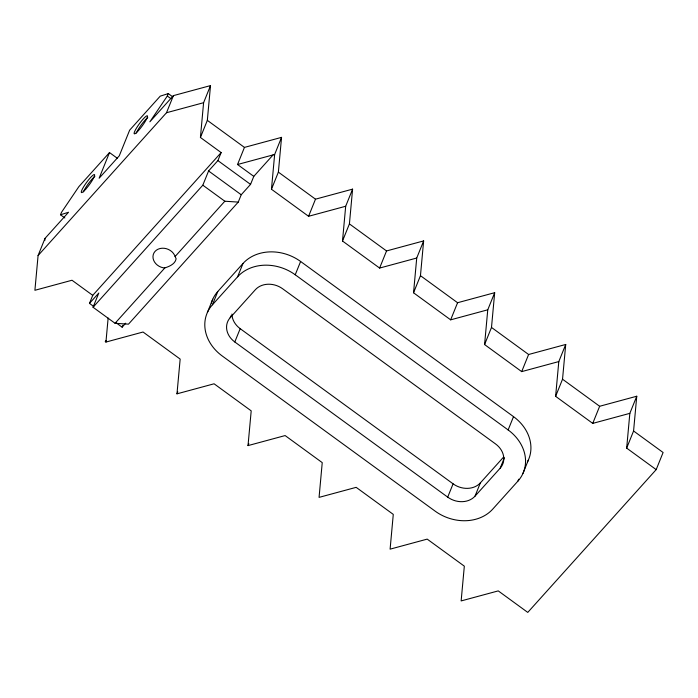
<?xml version="1.0" encoding="UTF-8"?>
<svg xmlns="http://www.w3.org/2000/svg" width="698" height="698" viewBox="0 0 698 698"><rect width="100%" height="100%" fill="white"/><g stroke="black" fill="none" stroke-linecap="round" stroke-linejoin="round"><path stroke-width="1.05" d="M64.844 217.959L60.49 214.792L68.544 212.236L44.995 238.411L38.085 255.529L34.9 290.289L72.007 280.247L92.729 295.35L89.484 303.386L93.776 306.518M44.803 240.513L44.995 238.411M172.633 96.769L168.288 93.593L167.302 96.027L149.869 121.801L173.409 95.626L210.517 85.592L207.332 120.353L244.448 147.4L281.556 137.366L278.38 172.127L315.496 199.174L352.595 189.141L349.419 223.901L386.535 250.948L423.642 240.915L420.458 275.675L457.574 302.723L494.681 292.689L491.497 327.441L528.613 354.497L565.72 344.463L562.536 379.215L599.652 406.271L636.759 396.228L633.575 430.989L663.1 452.505L656.181 469.623L527.767 612.408L498.25 590.892L461.142 600.926L464.327 566.165L427.202 539.118L390.103 549.152L393.279 514.391L356.163 487.344L319.065 497.377L322.24 462.626L285.124 435.569L248.017 445.603L251.201 410.852L214.085 383.795L176.978 393.838L180.163 359.077L143.046 332.021L105.939 342.064L108.138 318.044M273.093 154.904L253.793 176.367L250.547 184.394L241.229 194.751L238.262 202.097L128.476 324.16L115.057 323.287L93.052 307.251L202.83 185.188L208.58 170.958L217.898 160.601L221.144 152.574L200.422 137.471L203.598 102.711L210.517 85.592M352.595 189.141L345.685 206.259L308.577 216.293L271.461 189.245L274.646 154.485L281.556 137.366M423.642 240.915L416.723 258.033L379.616 268.067L342.5 241.019L345.685 206.259M494.681 292.689L487.762 309.807L450.655 319.841L413.539 292.785L416.723 258.033M565.72 344.463L558.801 361.573L521.694 371.615L484.578 344.559L487.762 309.807M636.759 396.228L629.84 413.347L592.742 423.389L555.617 396.333L558.801 361.573M656.181 469.623L626.664 448.107L629.84 413.347M60.49 214.792L61.476 212.358L78.909 186.584L109.499 152.565L117.22 158.193M109.499 152.565L99.133 178.217L119.279 155.82L129.645 130.168L160.235 96.15L168.288 93.593M38.085 255.529L166.499 112.736L173.409 95.626M93.052 307.251L98.802 293.029L89.484 303.386M116.112 322.79L122.133 327.179L122.944 325.172M200.422 137.471L207.332 120.353M253.793 176.367L237.538 164.519L244.448 147.4M207.376 312.521L212.759 299.215M518.701 479.203L517.933 481.105L492.753 509.104A42.264 35.118 22 0 1 435.116 511.128L222.208 355.963A42.264 35.118 22 0 1 212.419 304.799L217.802 291.494L242.983 263.495A42.264 35.118 22 0 1 300.611 261.471L513.519 416.636A42.264 35.118 22 0 1 527.452 461.901M176.978 393.838L177.798 391.822M271.461 189.245L278.38 172.127M212.419 304.799L237.599 276.809L242.983 263.495M504.41 457.722L500.187 468.175L475.006 496.173A20.015 16.639 22 0 1 447.706 497.133L234.798 341.968A20.015 16.639 22 0 1 230.166 317.73L230.933 315.828M234.798 341.968L240.182 328.662A20.015 16.639 22 0 1 231.928 314.048M308.577 216.293L315.496 199.174M237.599 276.809A42.264 35.118 22 0 1 295.228 274.776L300.611 261.471M248.017 445.603L248.837 443.596M342.5 241.019L349.419 223.901M379.616 268.067L386.535 250.948M413.539 292.785L420.458 275.675M450.655 319.841L457.574 302.723M484.578 344.559L491.497 327.441M447.706 497.133L453.089 483.827A20.015 16.639 22 0 0 480.381 482.859L503.406 457.269M521.694 371.615L528.613 354.497M475.006 496.173L480.381 482.859M517.933 481.105A42.264 35.118 22 0 0 508.135 429.942L513.519 416.636M522.968 473.384L528.351 460.078M555.617 396.333L562.536 379.215M592.742 423.389L599.652 406.271M626.664 448.107L633.575 430.989M92.729 295.35L221.144 152.574M115.057 323.287L164.85 267.91C169.387 266.444 175.189 264.036 176.132 258.801L174.552 255.171A11.569 9.615 22 0 0 155.043 251.393A11.569 9.615 22 0 0 163.21 267.779L164.85 267.91M175.032 256.594L224.835 201.225L238.262 202.097M106.07 340.607L105.232 341.54L105.939 342.064M122.133 327.179L125.71 323.191M230.166 317.73L255.346 289.731A20.015 16.639 22 0 1 282.646 288.771L495.554 443.937A20.015 16.639 22 0 1 500.187 468.175M166.499 112.736L203.598 102.711M237.538 164.519L274.646 154.485M167.302 96.027L170.783 98.566M217.898 160.601L250.547 184.394M208.58 170.958L241.229 194.751M202.83 185.188L224.835 201.225M295.228 274.776L508.135 429.942M240.182 328.662L453.089 483.827M83.428 191.88A11.124 1.789 -53.9 0 1 94.876 176.411M136.302 133.091A11.124 1.789 -53.9 0 1 147.758 117.622M211.346 303.045A42.264 35.118 22 0 1 217.802 291.494M85.627 189.324A11.124 1.789 -53.9 0 0 94.562 174.657A11.124 1.789 -53.9 0 0 83.655 186.785A11.124 1.789 -53.9 0 0 85.627 189.324M138.509 130.535A11.124 1.789 -53.9 0 0 147.435 115.868A11.124 1.789 -53.9 0 0 136.529 127.987A11.124 1.789 -53.9 0 0 138.509 130.535"/></g></svg>
